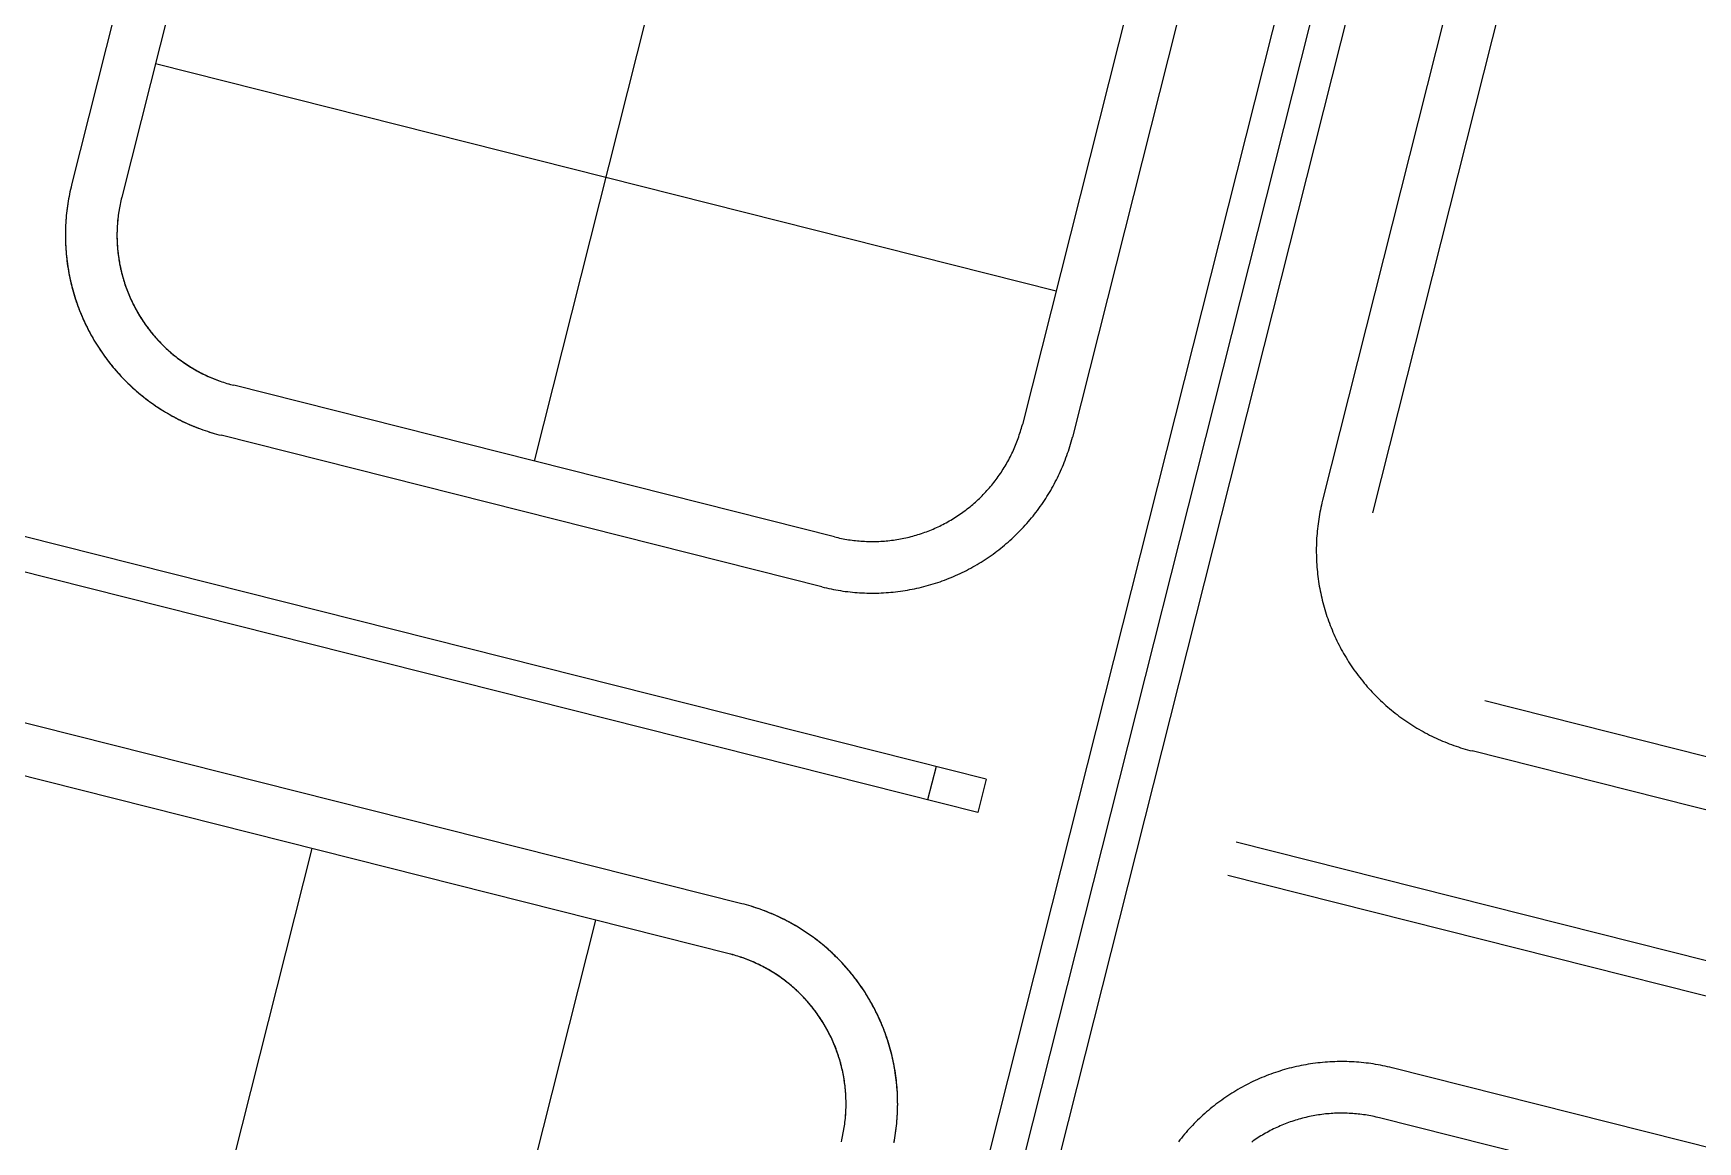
# Model space of a CAD drawing. Header units: metres. Extents: x 680594 to 684853, y 828874 to 830078.
# Drawn here: x 684125.9 to 684222.7, y 829221.6 to 829286 of the extents above; entities that cross this region are included whole.
import ezdxf

# ---------------------------------------------------------------- set-up
doc = ezdxf.new("R2010")
doc.units = ezdxf.units.M
doc.layers.add('PLOT_LINES', color=7, linetype='Continuous')

msp = doc.modelspace()

# ---------------------------------------------------------------- linework, layer by layer
at = {"layer": 'PLOT_LINES'}
for points in [[(684219.667, 829364.114), (684171.422, 829172.921)], [(684219.667, 829364.114), (684171.422, 829172.921)], [(684219.667, 829364.114), (684171.422, 829172.921)], [(684146.741, 829350.998), (684128.123, 829277.216)], [(684146.741, 829350.998), (684128.123, 829277.216)], [(684213.813, 829349.089), (684172.304, 829184.591)], [(684213.813, 829349.089), (684172.304, 829184.591)], [(684213.813, 829349.089), (684172.304, 829184.591)], [(684148.916, 829347.355), (684131.032, 829276.482)], [(684148.916, 829347.355), (684131.032, 829276.482)], [(684217.691, 829348.111), (684176.182, 829183.612)], [(684217.691, 829348.111), (684176.182, 829183.612)], [(684217.691, 829348.111), (684176.182, 829183.612)], [(684175.095, 829340.749), (684155.01, 829261.149)], [(684175.095, 829340.749), (684155.01, 829261.149)], [(684205.544, 829338.8), (684186.3, 829262.536)], [(684205.544, 829338.8), (684186.3, 829262.536)], [(684220.088, 829335.13), (684200.844, 829258.866)], [(684201.275, 829334.143), (684183.391, 829263.27)], [(684201.275, 829334.143), (684183.391, 829263.27)], [(684221.637, 829329.005), (684203.753, 829258.132)], [(684181.284, 829242.659), (683897.272, 829314.325)], [(684181.284, 829242.659), (683897.272, 829314.325)], [(684180.795, 829240.72), (683896.783, 829312.386)], [(684180.795, 829240.72), (683896.783, 829312.386)], [(684167.08, 829235.414), (683906.339, 829301.208)], [(684167.08, 829235.414), (683906.339, 829301.208)], [(684185.348, 829271.027), (684132.989, 829284.239)], [(684185.348, 829271.027), (684132.989, 829284.239)], [(684128.123, 829277.216), (684128.09, 829277.08), (684128.058, 829276.944), (684128.028, 829276.808), (684127.999, 829276.671), (684127.972, 829276.534), (684127.947, 829276.397), (684127.923, 829276.259), (684127.901, 829276.122), (684127.88, 829275.984), (684127.861, 829275.845), (684127.844, 829275.707), (684127.828, 829275.568), (684127.814, 829275.429), (684127.801, 829275.29), (684127.79, 829275.151), (684127.781, 829275.011), (684127.773, 829274.872), (684127.767, 829274.733), (684127.763, 829274.593), (684127.76, 829274.453), (684127.759, 829274.314), (684127.759, 829274.174), (684127.761, 829274.035), (684127.765, 829273.895), (684127.77, 829273.755), (684127.777, 829273.616), (684127.786, 829273.477), (684127.796, 829273.337), (684127.807, 829273.198), (684127.821, 829273.059), (684127.836, 829272.92), (684127.852, 829272.782), (684127.871, 829272.643), (684127.891, 829272.505), (684127.912, 829272.367), (684127.935, 829272.229), (684127.96, 829272.092), (684127.986, 829271.955), (684128.014, 829271.818), (684128.043, 829271.682), (684128.074, 829271.545), (684128.107, 829271.41), (684128.141, 829271.274), (684128.177, 829271.139), (684128.214, 829271.005), (684128.253, 829270.871), (684128.293, 829270.737), (684128.335, 829270.604), (684128.379, 829270.471), (684128.424, 829270.339), (684128.471, 829270.207), (684128.519, 829270.076), (684128.569, 829269.946), (684128.62, 829269.816), (684128.672, 829269.687), (684128.727, 829269.558), (684128.782, 829269.43), (684128.839, 829269.303), (684128.898, 829269.176), (684128.958, 829269.05), (684129.02, 829268.925), (684129.083, 829268.8), (684129.147, 829268.676), (684129.213, 829268.553), (684129.281, 829268.431), (684129.349, 829268.309), (684129.42, 829268.189), (684129.491, 829268.069), (684129.564, 829267.95), (684129.638, 829267.831), (684129.714, 829267.714), (684129.791, 829267.598), (684129.87, 829267.482), (684129.949, 829267.368), (684130.03, 829267.254), (684130.113, 829267.141), (684130.197, 829267.029), (684130.282, 829266.919), (684130.368, 829266.809), (684130.455, 829266.7), (684130.544, 829266.592), (684130.634, 829266.486), (684130.726, 829266.38), (684130.818, 829266.276), (684130.912, 829266.172), (684131.007, 829266.07), (684131.103, 829265.968), (684131.2, 829265.868), (684131.299, 829265.769), (684131.398, 829265.671), (684131.499, 829265.575), (684131.601, 829265.479), (684131.704, 829265.385), (684131.808, 829265.292), (684131.913, 829265.2), (684132.019, 829265.109), (684132.126, 829265.02), (684132.235, 829264.932), (684132.344, 829264.845), (684132.454, 829264.759), (684132.565, 829264.675), (684132.678, 829264.592), (684132.791, 829264.51), (684132.905, 829264.429), (684133.02, 829264.35), (684133.136, 829264.273), (684133.253, 829264.196), (684133.371, 829264.121), (684133.489, 829264.048), (684133.609, 829263.975), (684133.729, 829263.905), (684133.85, 829263.835), (684133.972, 829263.767), (684134.095, 829263.7), (684134.218, 829263.635), (684134.343, 829263.571), (684134.468, 829263.509), (684134.593, 829263.448), (684134.72, 829263.389), (684134.847, 829263.331), (684134.974, 829263.275), (684135.103, 829263.22), (684135.232, 829263.166), (684135.361, 829263.114), (684135.492, 829263.064), (684135.622, 829263.015), (684135.754, 829262.968), (684135.886, 829262.922), (684136.018, 829262.878), (684136.151, 829262.835), (684136.284, 829262.794), (684136.418, 829262.754), (684136.553, 829262.716), (684136.687, 829262.679), (684136.823, 829262.645)], [(684128.123, 829277.216), (684128.09, 829277.079), (684128.058, 829276.942), (684128.027, 829276.805), (684127.998, 829276.667), (684127.971, 829276.529), (684127.946, 829276.391), (684127.922, 829276.252), (684127.899, 829276.113), (684127.879, 829275.974), (684127.86, 829275.835), (684127.842, 829275.695), (684127.827, 829275.555), (684127.812, 829275.416), (684127.8, 829275.275), (684127.789, 829275.135), (684127.78, 829274.995), (684127.772, 829274.854), (684127.766, 829274.714), (684127.762, 829274.573), (684127.76, 829274.433), (684127.759, 829274.292), (684127.759, 829274.151), (684127.762, 829274.011), (684127.766, 829273.87), (684127.771, 829273.729), (684127.778, 829273.589), (684127.787, 829273.449), (684127.798, 829273.308), (684127.81, 829273.168), (684127.824, 829273.028), (684127.84, 829272.888), (684127.857, 829272.749), (684127.875, 829272.609), (684127.896, 829272.47), (684127.918, 829272.331), (684127.942, 829272.193), (684127.967, 829272.054), (684127.994, 829271.916), (684128.022, 829271.778), (684128.052, 829271.641), (684128.084, 829271.504), (684128.117, 829271.367), (684128.152, 829271.231), (684128.189, 829271.095), (684128.227, 829270.96), (684128.267, 829270.825), (684128.308, 829270.69), (684128.351, 829270.556), (684128.395, 829270.423), (684128.441, 829270.29), (684128.489, 829270.158), (684128.538, 829270.026), (684128.589, 829269.894), (684128.641, 829269.764), (684128.694, 829269.634), (684128.75, 829269.504), (684128.806, 829269.376), (684128.865, 829269.248), (684128.924, 829269.12), (684128.986, 829268.994), (684129.048, 829268.868), (684129.112, 829268.743), (684129.178, 829268.618), (684129.245, 829268.495), (684129.314, 829268.372), (684129.384, 829268.25), (684129.455, 829268.128), (684129.528, 829268.008), (684129.602, 829267.889), (684129.678, 829267.77), (684129.755, 829267.652), (684129.833, 829267.535), (684129.913, 829267.42), (684129.994, 829267.305), (684130.076, 829267.191), (684130.16, 829267.078), (684130.245, 829266.966), (684130.332, 829266.855), (684130.419, 829266.745), (684130.508, 829266.636), (684130.599, 829266.528), (684130.69, 829266.421), (684130.783, 829266.315), (684130.877, 829266.211), (684130.972, 829266.107), (684131.068, 829266.005), (684131.166, 829265.903), (684131.265, 829265.803), (684131.365, 829265.704), (684131.466, 829265.606), (684131.568, 829265.51), (684131.671, 829265.414), (684131.776, 829265.32), (684131.881, 829265.227), (684131.988, 829265.135), (684132.096, 829265.045), (684132.205, 829264.956), (684132.314, 829264.868), (684132.425, 829264.781), (684132.537, 829264.696), (684132.65, 829264.612), (684132.764, 829264.529), (684132.879, 829264.448), (684132.994, 829264.368), (684133.111, 829264.289), (684133.229, 829264.212), (684133.347, 829264.136), (684133.466, 829264.062), (684133.587, 829263.989), (684133.708, 829263.917), (684133.829, 829263.847), (684133.952, 829263.778), (684134.076, 829263.711), (684134.2, 829263.645), (684134.325, 829263.58), (684134.451, 829263.517), (684134.577, 829263.456), (684134.705, 829263.396), (684134.832, 829263.338), (684134.961, 829263.281), (684135.09, 829263.225), (684135.22, 829263.171), (684135.351, 829263.119), (684135.482, 829263.068), (684135.614, 829263.018), (684135.746, 829262.971), (684135.879, 829262.924), (684136.012, 829262.88), (684136.146, 829262.836), (684136.28, 829262.795), (684136.415, 829262.755), (684136.551, 829262.717), (684136.686, 829262.68), (684136.823, 829262.645)], [(684131.032, 829276.482), (684131.007, 829276.38), (684130.983, 829276.278), (684130.961, 829276.176), (684130.939, 829276.073), (684130.919, 829275.971), (684130.9, 829275.868), (684130.882, 829275.765), (684130.865, 829275.661), (684130.85, 829275.558), (684130.835, 829275.454), (684130.822, 829275.35), (684130.811, 829275.246), (684130.8, 829275.142), (684130.791, 829275.037), (684130.782, 829274.933), (684130.775, 829274.829), (684130.77, 829274.724), (684130.765, 829274.619), (684130.762, 829274.515), (684130.76, 829274.41), (684130.759, 829274.305), (684130.759, 829274.201), (684130.76, 829274.096), (684130.763, 829273.991), (684130.767, 829273.887), (684130.772, 829273.782), (684130.779, 829273.677), (684130.786, 829273.573), (684130.795, 829273.469), (684130.805, 829273.364), (684130.817, 829273.26), (684130.829, 829273.156), (684130.843, 829273.052), (684130.858, 829272.949), (684130.874, 829272.845), (684130.891, 829272.742), (684130.909, 829272.639), (684130.929, 829272.536), (684130.95, 829272.434), (684130.972, 829272.331), (684130.995, 829272.229), (684131.02, 829272.127), (684131.045, 829272.026), (684131.072, 829271.924), (684131.1, 829271.824), (684131.129, 829271.723), (684131.16, 829271.623), (684131.191, 829271.523), (684131.224, 829271.423), (684131.258, 829271.324), (684131.293, 829271.226), (684131.329, 829271.127), (684131.366, 829271.029), (684131.404, 829270.932), (684131.444, 829270.835), (684131.485, 829270.738), (684131.526, 829270.642), (684131.569, 829270.547), (684131.613, 829270.452), (684131.658, 829270.357), (684131.704, 829270.263), (684131.752, 829270.17), (684131.8, 829270.077), (684131.85, 829269.985), (684131.9, 829269.893), (684131.952, 829269.802), (684132.004, 829269.711), (684132.058, 829269.621), (684132.113, 829269.532), (684132.168, 829269.444), (684132.225, 829269.356), (684132.283, 829269.268), (684132.342, 829269.182), (684132.402, 829269.096), (684132.462, 829269.01), (684132.524, 829268.926), (684132.587, 829268.842), (684132.651, 829268.759), (684132.716, 829268.677), (684132.781, 829268.595), (684132.848, 829268.514), (684132.915, 829268.434), (684132.984, 829268.355), (684133.053, 829268.277), (684133.124, 829268.199), (684133.195, 829268.122), (684133.267, 829268.046), (684133.34, 829267.971), (684133.414, 829267.897), (684133.488, 829267.823), (684133.564, 829267.751), (684133.64, 829267.679), (684133.718, 829267.609), (684133.796, 829267.539), (684133.874, 829267.47), (684133.954, 829267.402), (684134.034, 829267.335), (684134.116, 829267.269), (684134.198, 829267.203), (684134.28, 829267.139), (684134.364, 829267.076), (684134.448, 829267.014), (684134.533, 829266.952), (684134.618, 829266.892), (684134.705, 829266.833), (684134.792, 829266.774), (684134.879, 829266.717), (684134.968, 829266.661), (684135.057, 829266.606), (684135.146, 829266.551), (684135.237, 829266.498), (684135.327, 829266.446), (684135.419, 829266.395), (684135.511, 829266.345), (684135.603, 829266.296), (684135.697, 829266.249), (684135.79, 829266.202), (684135.885, 829266.156), (684135.979, 829266.112), (684136.075, 829266.068), (684136.17, 829266.026), (684136.267, 829265.985), (684136.364, 829265.945), (684136.461, 829265.906), (684136.558, 829265.868), (684136.656, 829265.831), (684136.755, 829265.796), (684136.854, 829265.761), (684136.953, 829265.728), (684137.053, 829265.696), (684137.153, 829265.665), (684137.253, 829265.636), (684137.354, 829265.607), (684137.455, 829265.58), (684137.557, 829265.553)], [(684131.032, 829276.482), (684131.007, 829276.379), (684130.983, 829276.277), (684130.96, 829276.174), (684130.939, 829276.07), (684130.918, 829275.967), (684130.899, 829275.863), (684130.881, 829275.759), (684130.864, 829275.655), (684130.849, 829275.551), (684130.834, 829275.446), (684130.821, 829275.341), (684130.81, 829275.237), (684130.799, 829275.132), (684130.79, 829275.027), (684130.781, 829274.921), (684130.775, 829274.816), (684130.769, 829274.711), (684130.764, 829274.605), (684130.761, 829274.5), (684130.759, 829274.394), (684130.759, 829274.289), (684130.759, 829274.183), (684130.761, 829274.078), (684130.764, 829273.972), (684130.768, 829273.867), (684130.774, 829273.762), (684130.78, 829273.656), (684130.788, 829273.551), (684130.797, 829273.446), (684130.808, 829273.341), (684130.819, 829273.236), (684130.832, 829273.131), (684130.846, 829273.027), (684130.862, 829272.923), (684130.878, 829272.818), (684130.896, 829272.714), (684130.915, 829272.611), (684130.935, 829272.507), (684130.956, 829272.404), (684130.979, 829272.301), (684131.003, 829272.198), (684131.028, 829272.095), (684131.054, 829271.993), (684131.081, 829271.891), (684131.11, 829271.79), (684131.14, 829271.689), (684131.171, 829271.588), (684131.203, 829271.487), (684131.236, 829271.387), (684131.271, 829271.287), (684131.306, 829271.188), (684131.343, 829271.089), (684131.381, 829270.991), (684131.42, 829270.893), (684131.46, 829270.795), (684131.502, 829270.698), (684131.544, 829270.602), (684131.588, 829270.506), (684131.633, 829270.41), (684131.679, 829270.315), (684131.726, 829270.221), (684131.774, 829270.127), (684131.823, 829270.034), (684131.874, 829269.941), (684131.925, 829269.849), (684131.977, 829269.757), (684132.031, 829269.666), (684132.086, 829269.576), (684132.141, 829269.486), (684132.198, 829269.397), (684132.256, 829269.309), (684132.315, 829269.222), (684132.374, 829269.135), (684132.435, 829269.048), (684132.497, 829268.963), (684132.56, 829268.878), (684132.624, 829268.794), (684132.688, 829268.711), (684132.754, 829268.628), (684132.821, 829268.547), (684132.889, 829268.466), (684132.957, 829268.386), (684133.027, 829268.306), (684133.097, 829268.228), (684133.169, 829268.15), (684133.241, 829268.073), (684133.314, 829267.997), (684133.388, 829267.922), (684133.463, 829267.848), (684133.539, 829267.775), (684133.616, 829267.702), (684133.693, 829267.631), (684133.772, 829267.56), (684133.851, 829267.49), (684133.931, 829267.421), (684134.012, 829267.354), (684134.093, 829267.287), (684134.175, 829267.221), (684134.259, 829267.156), (684134.343, 829267.092), (684134.427, 829267.029), (684134.512, 829266.967), (684134.599, 829266.906), (684134.685, 829266.846), (684134.773, 829266.787), (684134.861, 829266.729), (684134.95, 829266.672), (684135.039, 829266.616), (684135.13, 829266.562), (684135.22, 829266.508), (684135.312, 829266.455), (684135.404, 829266.404), (684135.496, 829266.353), (684135.59, 829266.304), (684135.683, 829266.255), (684135.778, 829266.208), (684135.873, 829266.162), (684135.968, 829266.117), (684136.064, 829266.073), (684136.16, 829266.03), (684136.257, 829265.989), (684136.355, 829265.948), (684136.453, 829265.909), (684136.551, 829265.871), (684136.65, 829265.834), (684136.749, 829265.798), (684136.849, 829265.763), (684136.949, 829265.73), (684137.049, 829265.697), (684137.15, 829265.666), (684137.251, 829265.636), (684137.353, 829265.607), (684137.454, 829265.58), (684137.557, 829265.553)], [(684172.462, 829256.745), (684137.557, 829265.553)], [(684172.462, 829256.745), (684137.557, 829265.553)], [(684166.346, 829232.505), (684043.206, 829263.578)], [(684166.346, 829232.505), (684043.206, 829263.578)], [(684172.462, 829256.745), (684172.564, 829256.72), (684172.666, 829256.696), (684172.768, 829256.674), (684172.871, 829256.652), (684172.974, 829256.632), (684173.077, 829256.613), (684173.18, 829256.595), (684173.283, 829256.578), (684173.387, 829256.563), (684173.49, 829256.549), (684173.594, 829256.536), (684173.698, 829256.524), (684173.803, 829256.513), (684173.907, 829256.504), (684174.011, 829256.496), (684174.116, 829256.489), (684174.22, 829256.483), (684174.325, 829256.478), (684174.43, 829256.475), (684174.534, 829256.473), (684174.639, 829256.472), (684174.744, 829256.472), (684174.848, 829256.474), (684174.953, 829256.476), (684175.058, 829256.48), (684175.162, 829256.486), (684175.267, 829256.492), (684175.371, 829256.5), (684175.476, 829256.508), (684175.58, 829256.518), (684175.684, 829256.53), (684175.788, 829256.542), (684175.892, 829256.556), (684175.995, 829256.571), (684176.099, 829256.587), (684176.202, 829256.604), (684176.305, 829256.623), (684176.408, 829256.642), (684176.511, 829256.663), (684176.613, 829256.685), (684176.715, 829256.709), (684176.817, 829256.733), (684176.919, 829256.759), (684177.02, 829256.785), (684177.121, 829256.813), (684177.221, 829256.843), (684177.321, 829256.873), (684177.421, 829256.904), (684177.521, 829256.937), (684177.62, 829256.971), (684177.719, 829257.006), (684177.817, 829257.042), (684177.915, 829257.079), (684178.012, 829257.118), (684178.109, 829257.157), (684178.206, 829257.198), (684178.302, 829257.24), (684178.397, 829257.282), (684178.492, 829257.326), (684178.587, 829257.372), (684178.681, 829257.418), (684178.774, 829257.465), (684178.867, 829257.513), (684178.959, 829257.563), (684179.051, 829257.613), (684179.142, 829257.665), (684179.233, 829257.717), (684179.323, 829257.771), (684179.412, 829257.826), (684179.501, 829257.882), (684179.589, 829257.938), (684179.676, 829257.996), (684179.763, 829258.055), (684179.849, 829258.115), (684179.934, 829258.176), (684180.018, 829258.237), (684180.102, 829258.3), (684180.185, 829258.364), (684180.268, 829258.429), (684180.349, 829258.494), (684180.43, 829258.561), (684180.51, 829258.629), (684180.589, 829258.697), (684180.668, 829258.766), (684180.745, 829258.837), (684180.822, 829258.908), (684180.898, 829258.98), (684180.973, 829259.053), (684181.047, 829259.127), (684181.121, 829259.202), (684181.193, 829259.277), (684181.265, 829259.353), (684181.336, 829259.431), (684181.406, 829259.509), (684181.474, 829259.588), (684181.542, 829259.667), (684181.61, 829259.748), (684181.676, 829259.829), (684181.741, 829259.911), (684181.805, 829259.993), (684181.868, 829260.077), (684181.931, 829260.161), (684181.992, 829260.246), (684182.052, 829260.332), (684182.112, 829260.418), (684182.17, 829260.505), (684182.227, 829260.593), (684182.283, 829260.681), (684182.339, 829260.77), (684182.393, 829260.86), (684182.446, 829260.95), (684182.498, 829261.041), (684182.549, 829261.132), (684182.599, 829261.224), (684182.648, 829261.317), (684182.696, 829261.41), (684182.742, 829261.504), (684182.788, 829261.598), (684182.833, 829261.693), (684182.876, 829261.788), (684182.918, 829261.884), (684182.959, 829261.98), (684183, 829262.077), (684183.038, 829262.174), (684183.076, 829262.272), (684183.113, 829262.37), (684183.148, 829262.468), (684183.183, 829262.567), (684183.216, 829262.666), (684183.248, 829262.766), (684183.279, 829262.866), (684183.309, 829262.967), (684183.337, 829263.067), (684183.365, 829263.168), (684183.391, 829263.27)], [(684172.462, 829256.745), (684172.564, 829256.72), (684172.666, 829256.696), (684172.768, 829256.674), (684172.871, 829256.652), (684172.974, 829256.632), (684173.077, 829256.613), (684173.18, 829256.595), (684173.283, 829256.578), (684173.387, 829256.563), (684173.49, 829256.549), (684173.594, 829256.536), (684173.698, 829256.524), (684173.803, 829256.513), (684173.907, 829256.504), (684174.011, 829256.496), (684174.116, 829256.489), (684174.22, 829256.483), (684174.325, 829256.478), (684174.43, 829256.475), (684174.534, 829256.473), (684174.639, 829256.472), (684174.744, 829256.472), (684174.848, 829256.474), (684174.953, 829256.476), (684175.058, 829256.48), (684175.162, 829256.486), (684175.267, 829256.492), (684175.371, 829256.5), (684175.476, 829256.508), (684175.58, 829256.518), (684175.684, 829256.53), (684175.788, 829256.542), (684175.892, 829256.556), (684175.995, 829256.571), (684176.099, 829256.587), (684176.202, 829256.604), (684176.305, 829256.623), (684176.408, 829256.642), (684176.511, 829256.663), (684176.613, 829256.685), (684176.715, 829256.709), (684176.817, 829256.733), (684176.919, 829256.759), (684177.02, 829256.785), (684177.121, 829256.813), (684177.221, 829256.843), (684177.321, 829256.873), (684177.421, 829256.904), (684177.521, 829256.937), (684177.62, 829256.971), (684177.719, 829257.006), (684177.817, 829257.042), (684177.915, 829257.079), (684178.012, 829257.118), (684178.109, 829257.157), (684178.206, 829257.198), (684178.302, 829257.24), (684178.397, 829257.282), (684178.492, 829257.326), (684178.587, 829257.372), (684178.681, 829257.418), (684178.774, 829257.465), (684178.867, 829257.513), (684178.959, 829257.563), (684179.051, 829257.613), (684179.142, 829257.665), (684179.233, 829257.717), (684179.323, 829257.771), (684179.412, 829257.826), (684179.501, 829257.882), (684179.589, 829257.938), (684179.676, 829257.996), (684179.763, 829258.055), (684179.849, 829258.115), (684179.934, 829258.176), (684180.018, 829258.237), (684180.102, 829258.3), (684180.185, 829258.364), (684180.268, 829258.429), (684180.349, 829258.494), (684180.43, 829258.561), (684180.51, 829258.629), (684180.589, 829258.697), (684180.668, 829258.766), (684180.745, 829258.837), (684180.822, 829258.908), (684180.898, 829258.98), (684180.973, 829259.053), (684181.047, 829259.127), (684181.121, 829259.202), (684181.193, 829259.277), (684181.265, 829259.353), (684181.336, 829259.431), (684181.406, 829259.509), (684181.474, 829259.588), (684181.542, 829259.667), (684181.61, 829259.748), (684181.676, 829259.829), (684181.741, 829259.911), (684181.805, 829259.993), (684181.868, 829260.077), (684181.931, 829260.161), (684181.992, 829260.246), (684182.052, 829260.332), (684182.112, 829260.418), (684182.17, 829260.505), (684182.227, 829260.593), (684182.283, 829260.681), (684182.339, 829260.77), (684182.393, 829260.86), (684182.446, 829260.95), (684182.498, 829261.041), (684182.549, 829261.132), (684182.599, 829261.224), (684182.648, 829261.317), (684182.696, 829261.41), (684182.742, 829261.504), (684182.788, 829261.598), (684182.833, 829261.693), (684182.876, 829261.788), (684182.918, 829261.884), (684182.959, 829261.98), (684183, 829262.077), (684183.038, 829262.174), (684183.076, 829262.272), (684183.113, 829262.37), (684183.148, 829262.468), (684183.183, 829262.567), (684183.216, 829262.666), (684183.248, 829262.766), (684183.279, 829262.866), (684183.309, 829262.967), (684183.337, 829263.067), (684183.365, 829263.168), (684183.391, 829263.27)], [(684171.728, 829253.836), (684136.823, 829262.645)], [(684171.728, 829253.836), (684136.823, 829262.645)], [(684171.728, 829253.836), (684171.864, 829253.803), (684172, 829253.771), (684172.136, 829253.741), (684172.273, 829253.712), (684172.41, 829253.685), (684172.547, 829253.66), (684172.685, 829253.636), (684172.823, 829253.614), (684172.961, 829253.593), (684173.099, 829253.574), (684173.238, 829253.557), (684173.376, 829253.541), (684173.515, 829253.527), (684173.654, 829253.514), (684173.793, 829253.503), (684173.933, 829253.494), (684174.072, 829253.486), (684174.212, 829253.48), (684174.351, 829253.476), (684174.491, 829253.473), (684174.63, 829253.472), (684174.77, 829253.472), (684174.91, 829253.474), (684175.049, 829253.478), (684175.189, 829253.483), (684175.328, 829253.49), (684175.468, 829253.499), (684175.607, 829253.509), (684175.746, 829253.521), (684175.885, 829253.534), (684176.024, 829253.549), (684176.162, 829253.566), (684176.301, 829253.584), (684176.439, 829253.604), (684176.577, 829253.625), (684176.715, 829253.648), (684176.852, 829253.673), (684176.989, 829253.699), (684177.126, 829253.727), (684177.263, 829253.756), (684177.399, 829253.787), (684177.535, 829253.82), (684177.67, 829253.854), (684177.805, 829253.89), (684177.939, 829253.927), (684178.074, 829253.966), (684178.207, 829254.007), (684178.34, 829254.049), (684178.473, 829254.092), (684178.605, 829254.137), (684178.737, 829254.184), (684178.868, 829254.232), (684178.998, 829254.282), (684179.128, 829254.333), (684179.258, 829254.386), (684179.386, 829254.44), (684179.514, 829254.495), (684179.642, 829254.553), (684179.768, 829254.611), (684179.894, 829254.671), (684180.02, 829254.733), (684180.144, 829254.796), (684180.268, 829254.861), (684180.391, 829254.926), (684180.513, 829254.994), (684180.635, 829255.063), (684180.756, 829255.133), (684180.876, 829255.204), (684180.995, 829255.277), (684181.113, 829255.352), (684181.23, 829255.427), (684181.347, 829255.504), (684181.462, 829255.583), (684181.577, 829255.663), (684181.69, 829255.744), (684181.803, 829255.826), (684181.915, 829255.91), (684182.026, 829255.995), (684182.135, 829256.081), (684182.244, 829256.169), (684182.352, 829256.257), (684182.459, 829256.348), (684182.564, 829256.439), (684182.669, 829256.531), (684182.772, 829256.625), (684182.875, 829256.72), (684182.976, 829256.816), (684183.076, 829256.913), (684183.175, 829257.012), (684183.273, 829257.111), (684183.37, 829257.212), (684183.465, 829257.314), (684183.559, 829257.417), (684183.653, 829257.521), (684183.744, 829257.626), (684183.835, 829257.732), (684183.925, 829257.84), (684184.013, 829257.948), (684184.1, 829258.057), (684184.185, 829258.167), (684184.27, 829258.279), (684184.353, 829258.391), (684184.434, 829258.504), (684184.515, 829258.618), (684184.594, 829258.733), (684184.672, 829258.849), (684184.748, 829258.966), (684184.823, 829259.084), (684184.897, 829259.203), (684184.969, 829259.322), (684185.04, 829259.442), (684185.109, 829259.564), (684185.177, 829259.685), (684185.244, 829259.808), (684185.309, 829259.932), (684185.373, 829260.056), (684185.435, 829260.181), (684185.496, 829260.306), (684185.555, 829260.433), (684185.613, 829260.56), (684185.67, 829260.688), (684185.724, 829260.816), (684185.778, 829260.945), (684185.83, 829261.075), (684185.88, 829261.205), (684185.929, 829261.336), (684185.976, 829261.467), (684186.022, 829261.599), (684186.067, 829261.731), (684186.109, 829261.864), (684186.151, 829261.998), (684186.19, 829262.131), (684186.228, 829262.266), (684186.265, 829262.401), (684186.3, 829262.536)], [(684171.728, 829253.836), (684171.864, 829253.803), (684172, 829253.771), (684172.136, 829253.741), (684172.273, 829253.712), (684172.41, 829253.685), (684172.547, 829253.66), (684172.685, 829253.636), (684172.823, 829253.614), (684172.961, 829253.593), (684173.099, 829253.574), (684173.238, 829253.557), (684173.376, 829253.541), (684173.515, 829253.527), (684173.654, 829253.514), (684173.793, 829253.503), (684173.933, 829253.494), (684174.072, 829253.486), (684174.212, 829253.48), (684174.351, 829253.476), (684174.491, 829253.473), (684174.63, 829253.472), (684174.77, 829253.472), (684174.91, 829253.474), (684175.049, 829253.478), (684175.189, 829253.483), (684175.328, 829253.49), (684175.468, 829253.499), (684175.607, 829253.509), (684175.746, 829253.521), (684175.885, 829253.534), (684176.024, 829253.549), (684176.162, 829253.566), (684176.301, 829253.584), (684176.439, 829253.604), (684176.577, 829253.625), (684176.715, 829253.648), (684176.852, 829253.673), (684176.989, 829253.699), (684177.126, 829253.727), (684177.263, 829253.756), (684177.399, 829253.787), (684177.535, 829253.82), (684177.67, 829253.854), (684177.805, 829253.89), (684177.939, 829253.927), (684178.074, 829253.966), (684178.207, 829254.007), (684178.34, 829254.049), (684178.473, 829254.092), (684178.605, 829254.137), (684178.737, 829254.184), (684178.868, 829254.232), (684178.998, 829254.282), (684179.128, 829254.333), (684179.258, 829254.386), (684179.386, 829254.44), (684179.514, 829254.495), (684179.642, 829254.553), (684179.768, 829254.611), (684179.894, 829254.671), (684180.02, 829254.733), (684180.144, 829254.796), (684180.268, 829254.861), (684180.391, 829254.926), (684180.513, 829254.994), (684180.635, 829255.063), (684180.756, 829255.133), (684180.876, 829255.204), (684180.995, 829255.277), (684181.113, 829255.352), (684181.23, 829255.427), (684181.347, 829255.504), (684181.462, 829255.583), (684181.577, 829255.663), (684181.69, 829255.744), (684181.803, 829255.826), (684181.915, 829255.91), (684182.026, 829255.995), (684182.135, 829256.081), (684182.244, 829256.169), (684182.352, 829256.257), (684182.459, 829256.348), (684182.564, 829256.439), (684182.669, 829256.531), (684182.772, 829256.625), (684182.875, 829256.72), (684182.976, 829256.816), (684183.076, 829256.913), (684183.175, 829257.012), (684183.273, 829257.111), (684183.37, 829257.212), (684183.465, 829257.314), (684183.559, 829257.417), (684183.653, 829257.521), (684183.744, 829257.626), (684183.835, 829257.732), (684183.925, 829257.84), (684184.013, 829257.948), (684184.1, 829258.057), (684184.185, 829258.167), (684184.27, 829258.279), (684184.353, 829258.391), (684184.434, 829258.504), (684184.515, 829258.618), (684184.594, 829258.733), (684184.672, 829258.849), (684184.748, 829258.966), (684184.823, 829259.084), (684184.897, 829259.203), (684184.969, 829259.322), (684185.04, 829259.442), (684185.109, 829259.564), (684185.177, 829259.685), (684185.244, 829259.808), (684185.309, 829259.932), (684185.373, 829260.056), (684185.435, 829260.181), (684185.496, 829260.306), (684185.555, 829260.433), (684185.613, 829260.56), (684185.67, 829260.688), (684185.724, 829260.816), (684185.778, 829260.945), (684185.83, 829261.075), (684185.88, 829261.205), (684185.929, 829261.336), (684185.976, 829261.467), (684186.022, 829261.599), (684186.067, 829261.731), (684186.109, 829261.864), (684186.151, 829261.998), (684186.19, 829262.131), (684186.228, 829262.266), (684186.265, 829262.401), (684186.3, 829262.536)], [(684200.844, 829258.866), (684200.81, 829258.73), (684200.779, 829258.594), (684200.748, 829258.458), (684200.72, 829258.321), (684200.693, 829258.184), (684200.667, 829258.047), (684200.644, 829257.909), (684200.621, 829257.772), (684200.601, 829257.633), (684200.582, 829257.495), (684200.564, 829257.357), (684200.548, 829257.218), (684200.534, 829257.079), (684200.522, 829256.94), (684200.511, 829256.801), (684200.501, 829256.661), (684200.494, 829256.522), (684200.488, 829256.382), (684200.483, 829256.243), (684200.48, 829256.103), (684200.479, 829255.964), (684200.48, 829255.824), (684200.482, 829255.684), (684200.485, 829255.545), (684200.491, 829255.405), (684200.497, 829255.266), (684200.506, 829255.127), (684200.516, 829254.987), (684200.528, 829254.848), (684200.541, 829254.709), (684200.556, 829254.57), (684200.573, 829254.432), (684200.591, 829254.293), (684200.611, 829254.155), (684200.633, 829254.017), (684200.656, 829253.879), (684200.68, 829253.742), (684200.706, 829253.605), (684200.734, 829253.468), (684200.764, 829253.332), (684200.795, 829253.195), (684200.827, 829253.06), (684200.862, 829252.924), (684200.897, 829252.789), (684200.935, 829252.655), (684200.974, 829252.521), (684201.014, 829252.387), (684201.056, 829252.254), (684201.1, 829252.121), (684201.145, 829251.989), (684201.191, 829251.857), (684201.239, 829251.726), (684201.289, 829251.596), (684201.34, 829251.466), (684201.393, 829251.337), (684201.447, 829251.208), (684201.503, 829251.08), (684201.56, 829250.953), (684201.619, 829250.826), (684201.679, 829250.7), (684201.74, 829250.575), (684201.803, 829250.45), (684201.868, 829250.326), (684201.934, 829250.203), (684202.001, 829250.081), (684202.07, 829249.959), (684202.14, 829249.838), (684202.212, 829249.719), (684202.285, 829249.6), (684202.359, 829249.481), (684202.435, 829249.364), (684202.512, 829249.248), (684202.59, 829249.132), (684202.67, 829249.018), (684202.751, 829248.904), (684202.833, 829248.791), (684202.917, 829248.679), (684203.002, 829248.569), (684203.088, 829248.459), (684203.176, 829248.35), (684203.265, 829248.242), (684203.355, 829248.136), (684203.446, 829248.03), (684203.539, 829247.925), (684203.632, 829247.822), (684203.727, 829247.72), (684203.823, 829247.618), (684203.921, 829247.518), (684204.019, 829247.419), (684204.119, 829247.321), (684204.22, 829247.225), (684204.321, 829247.129), (684204.424, 829247.035), (684204.528, 829246.942), (684204.634, 829246.85), (684204.74, 829246.759), (684204.847, 829246.67), (684204.955, 829246.581), (684205.064, 829246.495), (684205.175, 829246.409), (684205.286, 829246.325), (684205.398, 829246.242), (684205.511, 829246.16), (684205.626, 829246.079), (684205.741, 829246), (684205.857, 829245.923), (684205.974, 829245.846), (684206.091, 829245.771), (684206.21, 829245.698), (684206.329, 829245.625), (684206.45, 829245.554), (684206.571, 829245.485), (684206.693, 829245.417), (684206.815, 829245.35), (684206.939, 829245.285), (684207.063, 829245.221), (684207.188, 829245.159), (684207.314, 829245.098), (684207.44, 829245.039), (684207.567, 829244.981), (684207.695, 829244.925), (684207.823, 829244.87), (684207.952, 829244.816), (684208.082, 829244.764), (684208.212, 829244.714), (684208.343, 829244.665), (684208.474, 829244.618), (684208.606, 829244.572), (684208.739, 829244.528), (684208.872, 829244.485), (684209.005, 829244.444), (684209.139, 829244.404), (684209.273, 829244.366), (684209.408, 829244.329), (684209.543, 829244.294)], [(684245.183, 829238.395), (684210.277, 829247.203)], [(684244.449, 829235.486), (684209.543, 829244.294)], [(684178.375, 829243.393), (684177.886, 829241.454)], [(684178.375, 829243.393), (684177.886, 829241.454)], [(684181.284, 829242.659), (684180.795, 829240.72)], [(684181.284, 829242.659), (684180.795, 829240.72)], [(684479.84, 829167.322), (684195.828, 829238.989)], [(684135.5, 829212.442), (684142.106, 829238.622)], [(684135.5, 829212.442), (684142.106, 829238.622)], [(684479.351, 829165.383), (684195.339, 829237.05)], [(684175.93, 829221.524), (684175.956, 829221.661), (684175.979, 829221.799), (684176.002, 829221.937), (684176.022, 829222.075), (684176.041, 829222.213), (684176.059, 829222.352), (684176.074, 829222.491), (684176.089, 829222.629), (684176.101, 829222.769), (684176.112, 829222.908), (684176.121, 829223.047), (684176.129, 829223.186), (684176.135, 829223.326), (684176.14, 829223.465), (684176.143, 829223.605), (684176.144, 829223.745), (684176.143, 829223.884), (684176.141, 829224.024), (684176.138, 829224.164), (684176.132, 829224.303), (684176.125, 829224.443), (684176.117, 829224.582), (684176.107, 829224.721), (684176.095, 829224.86), (684176.082, 829224.999), (684176.067, 829225.138), (684176.05, 829225.277), (684176.032, 829225.415), (684176.012, 829225.553), (684175.99, 829225.691), (684175.967, 829225.829), (684175.943, 829225.966), (684175.916, 829226.104), (684175.889, 829226.24), (684175.859, 829226.377), (684175.828, 829226.513), (684175.795, 829226.649), (684175.761, 829226.784), (684175.726, 829226.919), (684175.688, 829227.054), (684175.649, 829227.188), (684175.609, 829227.321), (684175.567, 829227.455), (684175.523, 829227.587), (684175.478, 829227.719), (684175.432, 829227.851), (684175.383, 829227.982), (684175.334, 829228.113), (684175.283, 829228.242), (684175.23, 829228.372), (684175.176, 829228.5), (684175.12, 829228.628), (684175.063, 829228.756), (684175.004, 829228.883), (684174.944, 829229.009), (684174.883, 829229.134), (684174.82, 829229.258), (684174.755, 829229.382), (684174.689, 829229.505), (684174.622, 829229.628), (684174.553, 829229.749), (684174.483, 829229.87), (684174.411, 829229.99), (684174.338, 829230.109), (684174.264, 829230.227), (684174.188, 829230.344), (684174.111, 829230.461), (684174.033, 829230.576), (684173.953, 829230.691), (684173.872, 829230.805), (684173.789, 829230.917), (684173.706, 829231.029), (684173.621, 829231.14), (684173.534, 829231.25), (684173.447, 829231.358), (684173.358, 829231.466), (684173.268, 829231.573), (684173.177, 829231.678), (684173.084, 829231.783), (684172.99, 829231.886), (684172.896, 829231.989), (684172.799, 829232.09), (684172.702, 829232.19), (684172.604, 829232.289), (684172.504, 829232.387), (684172.403, 829232.484), (684172.301, 829232.579), (684172.199, 829232.674), (684172.094, 829232.767), (684171.989, 829232.859), (684171.883, 829232.949), (684171.776, 829233.039), (684171.668, 829233.127), (684171.558, 829233.214), (684171.448, 829233.299), (684171.337, 829233.384), (684171.225, 829233.467), (684171.111, 829233.549), (684170.997, 829233.629), (684170.882, 829233.708), (684170.766, 829233.786), (684170.649, 829233.862), (684170.532, 829233.937), (684170.413, 829234.011), (684170.293, 829234.083), (684170.173, 829234.154), (684170.052, 829234.223), (684169.93, 829234.291), (684169.807, 829234.358), (684169.684, 829234.423), (684169.56, 829234.487), (684169.435, 829234.549), (684169.309, 829234.61), (684169.183, 829234.669), (684169.056, 829234.727), (684168.928, 829234.784), (684168.8, 829234.839), (684168.671, 829234.892), (684168.541, 829234.944), (684168.411, 829234.994), (684168.28, 829235.043), (684168.149, 829235.091), (684168.017, 829235.137), (684167.884, 829235.181), (684167.751, 829235.224), (684167.618, 829235.265), (684167.484, 829235.304), (684167.35, 829235.342), (684167.215, 829235.379), (684167.08, 829235.414)], [(684175.931, 829221.529), (684175.957, 829221.668), (684175.981, 829221.806), (684176.003, 829221.945), (684176.024, 829222.084), (684176.043, 829222.224), (684176.06, 829222.363), (684176.076, 829222.503), (684176.09, 829222.643), (684176.102, 829222.783), (684176.113, 829222.923), (684176.122, 829223.064), (684176.13, 829223.204), (684176.136, 829223.345), (684176.14, 829223.485), (684176.143, 829223.626), (684176.144, 829223.767), (684176.143, 829223.907), (684176.141, 829224.048), (684176.137, 829224.189), (684176.131, 829224.329), (684176.124, 829224.47), (684176.115, 829224.61), (684176.104, 829224.75), (684176.092, 829224.89), (684176.078, 829225.03), (684176.063, 829225.17), (684176.046, 829225.31), (684176.027, 829225.449), (684176.007, 829225.588), (684175.984, 829225.727), (684175.961, 829225.866), (684175.936, 829226.004), (684175.909, 829226.142), (684175.88, 829226.28), (684175.85, 829226.418), (684175.818, 829226.555), (684175.785, 829226.691), (684175.75, 829226.828), (684175.713, 829226.963), (684175.675, 829227.099), (684175.636, 829227.234), (684175.594, 829227.368), (684175.551, 829227.502), (684175.507, 829227.636), (684175.461, 829227.769), (684175.413, 829227.901), (684175.364, 829228.033), (684175.314, 829228.164), (684175.262, 829228.295), (684175.208, 829228.425), (684175.153, 829228.554), (684175.096, 829228.683), (684175.038, 829228.811), (684174.978, 829228.938), (684174.917, 829229.065), (684174.854, 829229.191), (684174.79, 829229.316), (684174.724, 829229.44), (684174.657, 829229.564), (684174.589, 829229.687), (684174.519, 829229.809), (684174.447, 829229.93), (684174.374, 829230.05), (684174.3, 829230.17), (684174.225, 829230.288), (684174.148, 829230.406), (684174.069, 829230.523), (684173.989, 829230.639), (684173.908, 829230.754), (684173.826, 829230.868), (684173.742, 829230.981), (684173.657, 829231.093), (684173.571, 829231.204), (684173.483, 829231.314), (684173.394, 829231.423), (684173.304, 829231.531), (684173.212, 829231.638), (684173.12, 829231.743), (684173.026, 829231.848), (684172.93, 829231.952), (684172.834, 829232.054), (684172.736, 829232.155), (684172.638, 829232.255), (684172.538, 829232.354), (684172.437, 829232.452), (684172.334, 829232.549), (684172.231, 829232.644), (684172.126, 829232.738), (684172.021, 829232.831), (684171.914, 829232.923), (684171.806, 829233.014), (684171.698, 829233.103), (684171.588, 829233.191), (684171.477, 829233.277), (684171.365, 829233.363), (684171.252, 829233.447), (684171.139, 829233.529), (684171.024, 829233.611), (684170.908, 829233.691), (684170.791, 829233.769), (684170.674, 829233.846), (684170.555, 829233.922), (684170.436, 829233.997), (684170.316, 829234.07), (684170.195, 829234.141), (684170.073, 829234.212), (684169.95, 829234.28), (684169.827, 829234.348), (684169.702, 829234.414), (684169.577, 829234.478), (684169.452, 829234.541), (684169.325, 829234.602), (684169.198, 829234.662), (684169.07, 829234.721), (684168.941, 829234.778), (684168.812, 829234.833), (684168.682, 829234.887), (684168.552, 829234.94), (684168.42, 829234.991), (684168.289, 829235.04), (684168.156, 829235.088), (684168.024, 829235.134), (684167.89, 829235.179), (684167.756, 829235.222), (684167.622, 829235.264), (684167.487, 829235.304), (684167.352, 829235.342), (684167.216, 829235.379), (684167.08, 829235.414)], [(684151.983, 829208.283), (684158.589, 829234.462)], [(684151.983, 829208.283), (684158.589, 829234.462)], [(684172.87, 829221.577), (684172.895, 829221.678), (684172.919, 829221.78), (684172.942, 829221.883), (684172.963, 829221.985), (684172.983, 829222.088), (684173.003, 829222.191), (684173.02, 829222.294), (684173.037, 829222.397), (684173.053, 829222.501), (684173.067, 829222.605), (684173.08, 829222.709), (684173.092, 829222.813), (684173.102, 829222.917), (684173.112, 829223.021), (684173.12, 829223.125), (684173.127, 829223.23), (684173.133, 829223.335), (684173.137, 829223.439), (684173.141, 829223.544), (684173.143, 829223.648), (684173.144, 829223.753), (684173.143, 829223.858), (684173.142, 829223.963), (684173.139, 829224.067), (684173.135, 829224.172), (684173.13, 829224.277), (684173.124, 829224.381), (684173.116, 829224.486), (684173.107, 829224.59), (684173.097, 829224.694), (684173.086, 829224.798), (684173.073, 829224.902), (684173.06, 829225.006), (684173.045, 829225.11), (684173.029, 829225.213), (684173.011, 829225.316), (684172.993, 829225.419), (684172.973, 829225.522), (684172.952, 829225.625), (684172.93, 829225.727), (684172.907, 829225.829), (684172.883, 829225.931), (684172.857, 829226.033), (684172.83, 829226.134), (684172.802, 829226.235), (684172.773, 829226.335), (684172.743, 829226.436), (684172.711, 829226.536), (684172.678, 829226.635), (684172.645, 829226.734), (684172.61, 829226.833), (684172.574, 829226.931), (684172.536, 829227.029), (684172.498, 829227.127), (684172.458, 829227.223), (684172.418, 829227.32), (684172.376, 829227.416), (684172.333, 829227.512), (684172.289, 829227.607), (684172.244, 829227.701), (684172.198, 829227.795), (684172.151, 829227.889), (684172.102, 829227.981), (684172.053, 829228.074), (684172.002, 829228.165), (684171.951, 829228.257), (684171.898, 829228.347), (684171.844, 829228.437), (684171.79, 829228.526), (684171.734, 829228.615), (684171.677, 829228.703), (684171.619, 829228.79), (684171.56, 829228.877), (684171.501, 829228.963), (684171.44, 829229.048), (684171.378, 829229.133), (684171.315, 829229.216), (684171.252, 829229.3), (684171.187, 829229.382), (684171.121, 829229.463), (684171.055, 829229.544), (684170.987, 829229.624), (684170.918, 829229.703), (684170.849, 829229.782), (684170.779, 829229.86), (684170.708, 829229.936), (684170.635, 829230.012), (684170.563, 829230.087), (684170.489, 829230.162), (684170.414, 829230.235), (684170.338, 829230.308), (684170.262, 829230.379), (684170.185, 829230.45), (684170.107, 829230.52), (684170.028, 829230.589), (684169.948, 829230.657), (684169.868, 829230.724), (684169.787, 829230.79), (684169.705, 829230.855), (684169.622, 829230.919), (684169.539, 829230.983), (684169.454, 829231.045), (684169.37, 829231.106), (684169.284, 829231.166), (684169.198, 829231.226), (684169.111, 829231.284), (684169.023, 829231.341), (684168.935, 829231.398), (684168.846, 829231.453), (684168.756, 829231.507), (684168.666, 829231.56), (684168.575, 829231.612), (684168.484, 829231.663), (684168.391, 829231.713), (684168.299, 829231.762), (684168.206, 829231.81), (684168.112, 829231.857), (684168.018, 829231.902), (684167.923, 829231.947), (684167.828, 829231.99), (684167.732, 829232.032), (684167.636, 829232.074), (684167.539, 829232.114), (684167.442, 829232.153), (684167.344, 829232.19), (684167.246, 829232.227), (684167.147, 829232.263), (684167.048, 829232.297), (684166.949, 829232.33), (684166.849, 829232.362), (684166.749, 829232.393), (684166.649, 829232.423), (684166.548, 829232.452), (684166.447, 829232.479), (684166.346, 829232.505)], [(684172.87, 829221.577), (684172.895, 829221.679), (684172.919, 829221.782), (684172.942, 829221.885), (684172.964, 829221.988), (684172.984, 829222.092), (684173.003, 829222.195), (684173.021, 829222.299), (684173.038, 829222.404), (684173.054, 829222.508), (684173.068, 829222.612), (684173.081, 829222.717), (684173.093, 829222.822), (684173.103, 829222.927), (684173.113, 829223.032), (684173.121, 829223.137), (684173.128, 829223.242), (684173.133, 829223.348), (684173.138, 829223.453), (684173.141, 829223.559), (684173.143, 829223.664), (684173.144, 829223.77), (684173.143, 829223.875), (684173.141, 829223.981), (684173.139, 829224.086), (684173.134, 829224.191), (684173.129, 829224.297), (684173.122, 829224.402), (684173.114, 829224.507), (684173.105, 829224.612), (684173.095, 829224.717), (684173.083, 829224.822), (684173.07, 829224.927), (684173.056, 829225.032), (684173.041, 829225.136), (684173.024, 829225.24), (684173.007, 829225.344), (684172.988, 829225.448), (684172.967, 829225.551), (684172.946, 829225.655), (684172.923, 829225.758), (684172.9, 829225.861), (684172.875, 829225.963), (684172.848, 829226.065), (684172.821, 829226.167), (684172.792, 829226.269), (684172.763, 829226.37), (684172.732, 829226.471), (684172.7, 829226.571), (684172.666, 829226.671), (684172.632, 829226.771), (684172.596, 829226.87), (684172.559, 829226.969), (684172.521, 829227.068), (684172.482, 829227.166), (684172.442, 829227.263), (684172.4, 829227.36), (684172.358, 829227.457), (684172.314, 829227.553), (684172.269, 829227.648), (684172.223, 829227.743), (684172.176, 829227.838), (684172.128, 829227.932), (684172.079, 829228.025), (684172.029, 829228.118), (684171.977, 829228.21), (684171.925, 829228.301), (684171.871, 829228.392), (684171.817, 829228.482), (684171.761, 829228.572), (684171.704, 829228.661), (684171.647, 829228.749), (684171.588, 829228.837), (684171.528, 829228.924), (684171.467, 829229.01), (684171.405, 829229.096), (684171.343, 829229.18), (684171.279, 829229.264), (684171.214, 829229.348), (684171.148, 829229.43), (684171.081, 829229.512), (684171.014, 829229.593), (684170.945, 829229.673), (684170.876, 829229.752), (684170.805, 829229.831), (684170.734, 829229.908), (684170.661, 829229.985), (684170.588, 829230.061), (684170.514, 829230.136), (684170.439, 829230.21), (684170.363, 829230.284), (684170.287, 829230.356), (684170.209, 829230.428), (684170.131, 829230.498), (684170.052, 829230.568), (684169.972, 829230.637), (684169.891, 829230.705), (684169.809, 829230.772), (684169.727, 829230.838), (684169.644, 829230.903), (684169.56, 829230.967), (684169.475, 829231.03), (684169.39, 829231.092), (684169.304, 829231.153), (684169.217, 829231.213), (684169.129, 829231.272), (684169.041, 829231.329), (684168.952, 829231.386), (684168.863, 829231.442), (684168.773, 829231.497), (684168.682, 829231.551), (684168.591, 829231.603), (684168.499, 829231.655), (684168.406, 829231.705), (684168.313, 829231.755), (684168.219, 829231.803), (684168.125, 829231.85), (684168.03, 829231.897), (684167.934, 829231.942), (684167.838, 829231.985), (684167.742, 829232.028), (684167.645, 829232.07), (684167.548, 829232.11), (684167.45, 829232.15), (684167.351, 829232.188), (684167.252, 829232.225), (684167.153, 829232.261), (684167.054, 829232.295), (684166.954, 829232.329), (684166.853, 829232.361), (684166.752, 829232.392), (684166.651, 829232.422), (684166.55, 829232.451), (684166.448, 829232.479), (684166.346, 829232.505)], [(684204.894, 829225.872), (684204.758, 829225.906), (684204.621, 829225.938), (684204.484, 829225.968), (684204.346, 829225.997), (684204.208, 829226.024), (684204.069, 829226.05), (684203.931, 829226.073), (684203.792, 829226.096), (684203.653, 829226.116), (684203.513, 829226.135), (684203.374, 829226.153), (684203.234, 829226.169), (684203.094, 829226.183), (684202.954, 829226.195), (684202.814, 829226.206), (684202.673, 829226.215), (684202.533, 829226.223), (684202.392, 829226.229), (684202.252, 829226.233), (684202.111, 829226.236), (684201.971, 829226.237), (684201.83, 829226.236), (684201.689, 829226.234), (684201.549, 829226.23), (684201.408, 829226.224), (684201.268, 829226.217), (684201.127, 829226.208), (684200.987, 829226.197), (684200.847, 829226.185), (684200.707, 829226.171), (684200.567, 829226.156), (684200.427, 829226.139), (684200.288, 829226.12), (684200.149, 829226.099), (684200.01, 829226.077), (684199.871, 829226.054), (684199.733, 829226.028), (684199.595, 829226.002), (684199.457, 829225.973), (684199.32, 829225.943), (684199.183, 829225.911), (684199.046, 829225.878), (684198.91, 829225.843), (684198.774, 829225.806), (684198.638, 829225.768), (684198.503, 829225.729), (684198.369, 829225.687), (684198.235, 829225.644), (684198.102, 829225.6), (684197.969, 829225.554), (684197.836, 829225.506), (684197.704, 829225.457), (684197.573, 829225.407), (684197.442, 829225.354), (684197.312, 829225.301), (684197.183, 829225.246), (684197.054, 829225.189), (684196.926, 829225.131), (684196.799, 829225.071), (684196.672, 829225.01), (684196.546, 829224.947), (684196.421, 829224.883), (684196.297, 829224.817), (684196.173, 829224.75), (684196.05, 829224.681), (684195.928, 829224.612), (684195.807, 829224.54), (684195.687, 829224.467), (684195.567, 829224.393), (684195.449, 829224.317), (684195.331, 829224.24), (684195.214, 829224.162), (684195.098, 829224.082), (684194.983, 829224.001), (684194.869, 829223.919), (684194.756, 829223.835), (684194.644, 829223.75), (684194.533, 829223.664), (684194.423, 829223.576), (684194.314, 829223.487), (684194.206, 829223.397), (684194.1, 829223.305), (684193.994, 829223.212), (684193.889, 829223.118), (684193.786, 829223.023), (684193.683, 829222.927), (684193.582, 829222.829), (684193.482, 829222.73), (684193.383, 829222.631), (684193.285, 829222.529), (684193.188, 829222.427), (684193.093, 829222.324), (684192.999, 829222.219), (684192.906, 829222.114), (684192.814, 829222.007), (684192.724, 829221.899), (684192.634, 829221.791), (684192.546, 829221.681), (684192.46, 829221.57)], [(684465.636, 829160.077), (684204.894, 829225.872)], [(684204.16, 829222.963), (684204.058, 829222.988), (684203.955, 829223.012), (684203.852, 829223.035), (684203.749, 829223.057), (684203.645, 829223.077), (684203.542, 829223.096), (684203.438, 829223.114), (684203.334, 829223.131), (684203.229, 829223.146), (684203.125, 829223.161), (684203.02, 829223.174), (684202.915, 829223.186), (684202.81, 829223.196), (684202.705, 829223.206), (684202.6, 829223.214), (684202.495, 829223.221), (684202.389, 829223.226), (684202.284, 829223.231), (684202.178, 829223.234), (684202.073, 829223.236), (684201.967, 829223.237), (684201.862, 829223.236), (684201.757, 829223.234), (684201.651, 829223.231), (684201.546, 829223.227), (684201.44, 829223.222), (684201.335, 829223.215), (684201.23, 829223.207), (684201.125, 829223.198), (684201.02, 829223.188), (684200.915, 829223.176), (684200.81, 829223.163), (684200.706, 829223.149), (684200.601, 829223.134), (684200.497, 829223.117), (684200.393, 829223.099), (684200.289, 829223.081), (684200.186, 829223.06), (684200.082, 829223.039), (684199.979, 829223.016), (684199.877, 829222.993), (684199.774, 829222.968), (684199.672, 829222.941), (684199.57, 829222.914), (684199.468, 829222.885), (684199.367, 829222.856), (684199.266, 829222.825), (684199.166, 829222.792), (684199.066, 829222.759), (684198.966, 829222.725), (684198.867, 829222.689), (684198.768, 829222.652), (684198.669, 829222.614), (684198.571, 829222.575), (684198.474, 829222.535), (684198.377, 829222.493), (684198.28, 829222.451), (684198.184, 829222.407), (684198.089, 829222.362), (684197.994, 829222.316), (684197.899, 829222.269), (684197.806, 829222.221), (684197.712, 829222.172), (684197.619, 829222.122), (684197.527, 829222.07), (684197.436, 829222.018), (684197.345, 829221.964), (684197.255, 829221.91), (684197.165, 829221.854), (684197.076, 829221.797), (684196.988, 829221.74), (684196.9, 829221.681), (684196.813, 829221.621), (684196.727, 829221.56)], [(684294.334, 829200.209), (684204.16, 829222.963)]]:
    msp.add_lwpolyline(points, dxfattribs=at)

doc.saveas('drawing.dxf')
